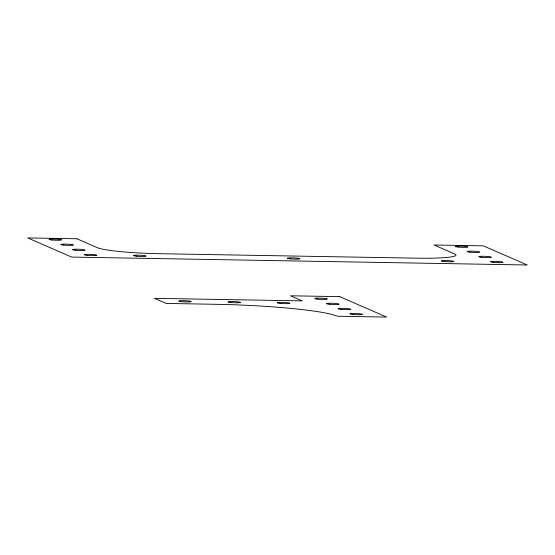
<?xml version="1.0" encoding="UTF-8"?>
<svg xmlns="http://www.w3.org/2000/svg" width="555" height="555" viewBox="0 0 555 555"><rect width="100%" height="100%" fill="white"/><g stroke="black" fill="none" stroke-linecap="round" stroke-linejoin="round"><path stroke-width="0.83" d="M76.999 238.782L27.75 237.922L71.692 257.083L527.25 264.999L483.308 245.844L434.059 244.984L454.566 253.926A50.665 4.766 2.3 0 1 417.034 258.179L158.473 253.684A50.665 4.766 2.3 0 1 97.507 247.724L76.999 238.782M339.75 296.641L290.501 295.787L302.218 300.893L154.47 298.326L166.188 303.432L215.437 304.293A101.329 9.539 2.3 0 1 337.371 316.218L386.62 317.078L339.75 296.641M493.45 262.397A6.334 0.597 2.3 0 0 503.094 262.286A6.334 0.597 2.3 0 0 493.756 261.37A6.334 0.597 2.3 0 0 493.45 262.397M87.142 255.335A6.334 0.597 2.3 0 0 96.785 255.224A6.334 0.597 2.3 0 0 87.447 254.315A6.334 0.597 2.3 0 0 87.142 255.335M136.391 256.188A6.334 0.597 2.3 0 0 146.034 256.084A6.334 0.597 2.3 0 0 136.696 255.168A6.334 0.597 2.3 0 0 136.391 256.188M444.201 261.537A6.334 0.597 2.3 0 0 453.844 261.433A6.334 0.597 2.3 0 0 444.506 260.517A6.334 0.597 2.3 0 0 444.201 261.537M481.733 257.284A6.334 0.597 2.3 0 0 491.376 257.18A6.334 0.597 2.3 0 0 482.038 256.264A6.334 0.597 2.3 0 0 481.733 257.284M75.424 250.222A6.334 0.597 2.3 0 0 85.068 250.118A6.334 0.597 2.3 0 0 75.73 249.202A6.334 0.597 2.3 0 0 75.424 250.222M458.298 247.065A6.334 0.597 2.3 0 0 467.941 246.961A6.334 0.597 2.3 0 0 458.603 246.045A6.334 0.597 2.3 0 0 458.298 247.065M470.016 252.178A6.334 0.597 2.3 0 0 479.659 252.067A6.334 0.597 2.3 0 0 470.321 251.158A6.334 0.597 2.3 0 0 470.016 252.178M63.707 245.116A6.334 0.597 2.3 0 0 73.35 245.005A6.334 0.597 2.3 0 0 64.012 244.096A6.334 0.597 2.3 0 0 63.707 245.116M51.99 240.003A6.334 0.597 2.3 0 0 61.633 239.899A6.334 0.597 2.3 0 0 52.295 238.983A6.334 0.597 2.3 0 0 51.99 240.003M290.293 258.866A6.334 0.597 2.3 0 0 299.936 258.755A6.334 0.597 2.3 0 0 290.605 257.839A6.334 0.597 2.3 0 0 290.293 258.866M181.638 301.684A6.334 0.597 2.3 0 0 191.281 301.573A6.334 0.597 2.3 0 0 181.943 300.664A6.334 0.597 2.3 0 0 181.638 301.684M230.887 302.537A6.334 0.597 2.3 0 0 240.53 302.433A6.334 0.597 2.3 0 0 231.192 301.518A6.334 0.597 2.3 0 0 230.887 302.537M280.136 303.398A6.334 0.597 2.3 0 0 289.779 303.287A6.334 0.597 2.3 0 0 280.442 302.378A6.334 0.597 2.3 0 0 280.136 303.398M329.386 304.251A6.334 0.597 2.3 0 0 339.029 304.147A6.334 0.597 2.3 0 0 329.691 303.231A6.334 0.597 2.3 0 0 329.386 304.251M317.668 299.145A6.334 0.597 2.3 0 0 327.311 299.034A6.334 0.597 2.3 0 0 317.973 298.125A6.334 0.597 2.3 0 0 317.668 299.145M341.103 309.357A6.334 0.597 2.3 0 0 350.746 309.253A6.334 0.597 2.3 0 0 341.415 308.337A6.334 0.597 2.3 0 0 341.103 309.357M352.82 314.47A6.334 0.597 2.3 0 0 362.464 314.359A6.334 0.597 2.3 0 0 353.133 313.45A6.334 0.597 2.3 0 0 352.82 314.47"/></g></svg>
